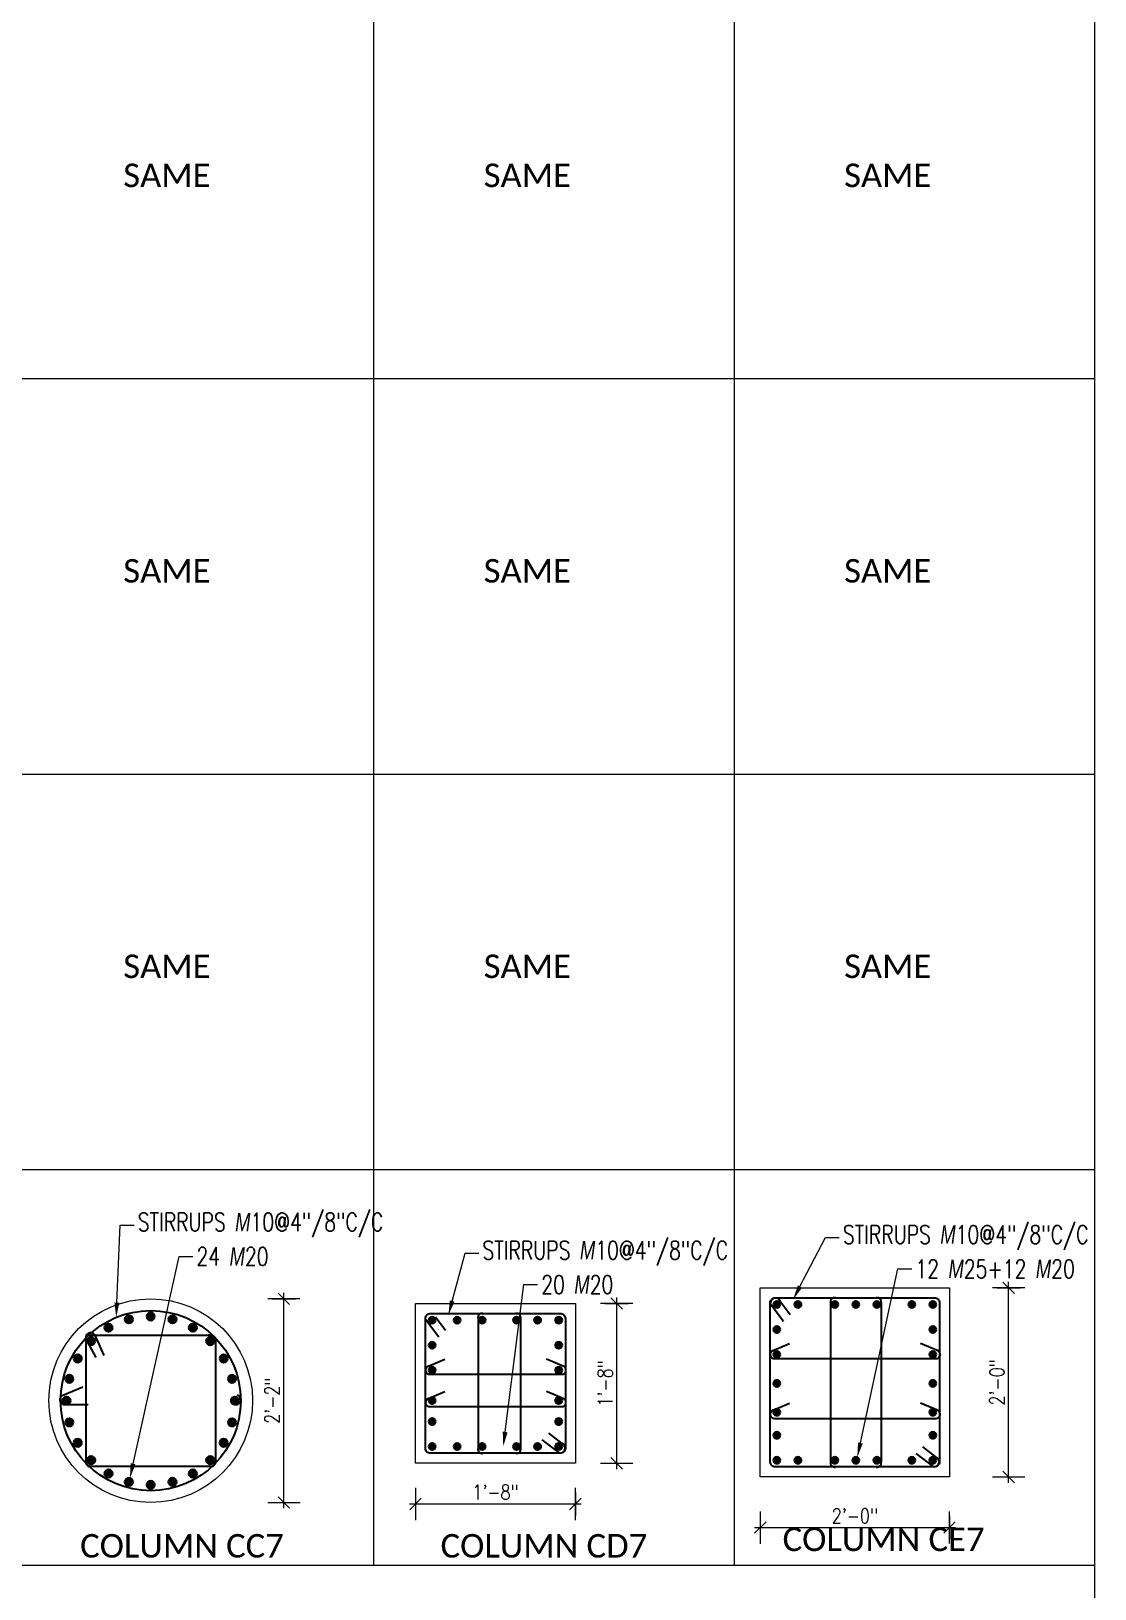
# Model space of a CAD drawing. Header units: inches. Extents: x 0 to 162649, y -36601 to -26324.
# Drawn here: x 144106.7 to 144242.5, y -29581 to -29382.1 of the extents above; entities that cross this region are included whole.
import ezdxf
from ezdxf import colors
from ezdxf.entities.mleader import LeaderData, LeaderLine
from ezdxf.math import Vec2, Vec3

# ---------------------------------------------------------------- set-up
doc = ezdxf.new("R2010")
doc.units = ezdxf.units.IN
doc.header["$MEASUREMENT"] = 0
for name, color, linetype, lineweight in [('Column', 211, 'Continuous', 9), ('dimention', 1, 'Continuous', 13), ('Line', 31, 'Continuous', 5), ('OL_AR_Text', 140, 'Continuous', 5), ('Rein', 3, 'Continuous', 30), ('Stirrups', 191, 'Continuous', 25), ('TEXT', 7, 'Continuous', 9)]:
    doc.layers.add(name, color=color, linetype=linetype, lineweight=lineweight)
doc.styles.add('1-8 Annotative Text', font='calibri.ttf', dxfattribs={"height": 0.125})
doc.styles.add('DIM', font='simplex.shx', dxfattribs={"width": 0.75})
doc.styles.add('rmtext', font='romans.shx', dxfattribs={"width": 0.8})
doc.dimstyles.new('DIM-24', dxfattribs={"dimscale": 24, "dimtxt": 0.078125, "dimasz": 0.0625, "dimexe": 0.0625, "dimexo": 0.015625, "dimgap": 0.015625, "dimtad": 1, "dimdec": 1, "dimzin": 3, "dimdsep": 46, "dimlunit": 4, "dimtxsty": 'rmtext', "dimblk": 'OBLIQUE', "dimcen": 0.09375, "dimdle": 0.03125, "dimclrd": 1, "dimclre": 1, "dimclrt": 2, "dimadec": 0, "dimazin": 0, "dimtfac": 0.75, "dimtdec": 1, "dimtix": 1, "dimtmove": 0, "dimatfit": 3, "dimfxl": 0.0625, "dimfxlon": 1, "dimfrac": 1, "dimtolj": 1, "dimtzin": 0, "dimlwd": -1, "dimlwe": 5, "dimarcsym": 0})

# ---------------------------------------------------------------- blocks, each defined once
blk = doc.blocks.new('*U750')
at = {"layer": 'Rein'}
h = blk.add_hatch(color=256, dxfattribs=at)
h.dxf.hatch_style = 1
h.paths.add_polyline_path([(0.5, 0, 1), (-0.5, 0, 1)])
blk.add_circle((0, 0), 0.5, dxfattribs=at)
blk = doc.blocks.new('*U751')
at = {"layer": 'Column', "color": 0, "linetype": 'ByBlock', "lineweight": -2, "transparency": 16777216}
blk.add_blockref('*U750', (158187.5, -29639.75), dxfattribs=at)
for p, rotation in [((158182.12, -29641.19), 29.99999999999998), ((158184.72, -29640.12), 15), ((158179.9, -29642.9), 45.00000000000001), ((158178.19, -29645.12), 59.99999999999999), ((158177.12, -29647.72), 75.00000000000001)]:
    blk.add_blockref('*U750', p, dxfattribs=dict(at, rotation=rotation))
blk = doc.blocks.new('*U752')
at = {"layer": 'Rein'}
h = blk.add_hatch(color=256, dxfattribs=at)
h.dxf.hatch_style = 1
h.paths.add_polyline_path([(0.5, 0, 1), (-0.5, 0, 1)])
blk.add_circle((0, 0), 0.5, dxfattribs=at)
blk = doc.blocks.new('*U753')
at = {"layer": 'Column', "color": 0, "linetype": 'ByBlock', "lineweight": -2, "transparency": 16777216}
blk.add_blockref('*U752', (158187.5, -29639.75), dxfattribs=at)
for p, rotation in [((158182.12, -29641.19), 29.99999999999998), ((158184.72, -29640.12), 15), ((158179.9, -29642.9), 45.00000000000001), ((158178.19, -29645.12), 59.99999999999999), ((158177.12, -29647.72), 75.00000000000001)]:
    blk.add_blockref('*U752', p, dxfattribs=dict(at, rotation=rotation))
blk = doc.blocks.new('*U754')
at = {"layer": 'Rein'}
h = blk.add_hatch(color=256, dxfattribs=at)
h.dxf.hatch_style = 1
h.paths.add_polyline_path([(0.5, 0, 1), (-0.5, 0, 1)])
blk.add_circle((0, 0), 0.5, dxfattribs=at)
blk = doc.blocks.new('*U755')
at = {"layer": 'Column', "color": 0, "linetype": 'ByBlock', "lineweight": -2, "transparency": 16777216}
blk.add_blockref('*U754', (158187.5, -29639.75), dxfattribs=at)
for p, rotation in [((158182.12, -29641.19), 29.99999999999998), ((158184.72, -29640.12), 15), ((158179.9, -29642.9), 45.00000000000001), ((158178.19, -29645.12), 59.99999999999999), ((158177.12, -29647.72), 75.00000000000001)]:
    blk.add_blockref('*U754', p, dxfattribs=dict(at, rotation=rotation))
blk = doc.blocks.new('*U756')
at = {"layer": 'Rein'}
h = blk.add_hatch(color=256, dxfattribs=at)
h.dxf.hatch_style = 1
h.paths.add_polyline_path([(0.5, 0, 1), (-0.5, 0, 1)])
blk.add_circle((0, 0), 0.5, dxfattribs=at)
blk = doc.blocks.new('*U757')
at = {"layer": 'Column', "color": 0, "linetype": 'ByBlock', "lineweight": -2, "transparency": 16777216}
blk.add_blockref('*U756', (158187.5, -29639.75), dxfattribs=at)
for p, rotation in [((158182.12, -29641.19), 29.99999999999998), ((158184.72, -29640.12), 15), ((158179.9, -29642.9), 45.00000000000001), ((158178.19, -29645.12), 59.99999999999999), ((158177.12, -29647.72), 75.00000000000001)]:
    blk.add_blockref('*U756', p, dxfattribs=dict(at, rotation=rotation))
blk = doc.blocks.new('_Oblique')
for p, q in [((0, -1.37), (0, 1.38)), ((-0.49, -0.49), (0.49, 0.49))]:
    blk.add_line(p, q)
blk = doc.blocks.new('*D798')
at = {"layer": 'Defpoints', "color": 0, "transparency": 16777216}
for p in [(144121.97, -29544), (144138.97, -29544), (144121.97, -29570)]:
    blk.add_point(p, dxfattribs=at)
at = {"layer": 'dimention', "color": 1, "transparency": 16777216}
blk.add_line((144138.97, -29570.75), (144138.97, -29543.25), dxfattribs=at)
at = {"layer": 'dimention', "color": 1, "lineweight": 5, "transparency": 16777216}
for p, q in [((144137.47, -29544), (144140.47, -29544)), ((144137.47, -29570), (144140.47, -29570))]:
    blk.add_line(p, q, dxfattribs=at)
at = {"layer": 'dimention', "color": 1, "transparency": 16777216, "xscale": 1.5, "yscale": 1.5, "zscale": 1.5}
for p, rotation in [((144138.97, -29544), 90), ((144138.97, -29570), 270)]:
    blk.add_blockref('_Oblique', p, dxfattribs=dict(at, rotation=rotation))
at = {"layer": 'dimention', "color": 2, "transparency": 16777216, "insert": (144137.48, -29557), "char_height": 1.875, "attachment_point": 5, "rotation": 90, "style": 'rmtext'}
blk.add_mtext('\\A1;2\'-2"', dxfattribs=at)
blk = doc.blocks.new('*D776')
at = {"layer": 'Defpoints', "color": 0, "transparency": 16777216}
for p in [(144155.77, -29565), (144176.17, -29565), (144176.17, -29570.19)]:
    blk.add_point(p, dxfattribs=at)
at = {"layer": 'dimention', "color": 1, "lineweight": 5, "transparency": 16777216}
for p, q in [((144155.77, -29568.69), (144155.77, -29571.69)), ((144176.17, -29568.69), (144176.17, -29571.69))]:
    blk.add_line(p, q, dxfattribs=at)
at = {"layer": 'dimention', "color": 1, "transparency": 16777216}
blk.add_line((144155.02, -29570.19), (144176.92, -29570.19), dxfattribs=at)
at = {"layer": 'dimention', "color": 1, "transparency": 16777216, "xscale": 1.5, "yscale": 1.5, "zscale": 1.5, "rotation": 180}
blk.add_blockref('_Oblique', (144155.77, -29570.19), dxfattribs=at)
at = {"layer": 'dimention', "color": 1, "transparency": 16777216, "xscale": 1.5, "yscale": 1.5, "zscale": 1.5}
blk.add_blockref('_Oblique', (144176.17, -29570.19), dxfattribs=at)
at = {"layer": 'dimention', "color": 2, "transparency": 16777216, "insert": (144165.97, -29568.69), "char_height": 1.875, "attachment_point": 5, "style": 'rmtext'}
blk.add_mtext('\\A1;1\'-8"', dxfattribs=at)
blk = doc.blocks.new('*D777')
at = {"layer": 'Defpoints', "color": 0, "transparency": 16777216}
for p in [(144176.17, -29544.6), (144181.45, -29544.6), (144176.17, -29565)]:
    blk.add_point(p, dxfattribs=at)
at = {"layer": 'dimention', "color": 1, "transparency": 16777216}
blk.add_line((144181.45, -29565.75), (144181.45, -29543.85), dxfattribs=at)
at = {"layer": 'dimention', "color": 1, "lineweight": 5, "transparency": 16777216}
for p, q in [((144179.95, -29544.6), (144182.95, -29544.6)), ((144179.95, -29565), (144182.95, -29565))]:
    blk.add_line(p, q, dxfattribs=at)
at = {"layer": 'dimention', "color": 1, "transparency": 16777216, "xscale": 1.5, "yscale": 1.5, "zscale": 1.5}
for p, rotation in [((144181.45, -29544.6), 90), ((144181.45, -29565), 270)]:
    blk.add_blockref('_Oblique', p, dxfattribs=dict(at, rotation=rotation))
at = {"layer": 'dimention', "color": 2, "transparency": 16777216, "insert": (144179.96, -29554.8), "char_height": 1.875, "attachment_point": 5, "rotation": 90, "style": 'rmtext'}
blk.add_mtext('\\A1;1\'-8"', dxfattribs=at)
blk = doc.blocks.new('*D787')
at = {"layer": 'Defpoints', "color": 0, "transparency": 16777216}
for p in [(144199.77, -29566.75), (144223.92, -29566.75), (144223.92, -29573.21)]:
    blk.add_point(p, dxfattribs=at)
at = {"layer": 'dimention', "color": 1, "lineweight": 5, "transparency": 16777216}
for p, q in [((144199.77, -29571.71), (144199.77, -29574.71)), ((144223.92, -29571.71), (144223.92, -29574.71))]:
    blk.add_line(p, q, dxfattribs=at)
at = {"layer": 'dimention', "color": 1, "transparency": 16777216}
blk.add_line((144199.02, -29573.21), (144224.67, -29573.21), dxfattribs=at)
at = {"layer": 'dimention', "color": 1, "transparency": 16777216, "xscale": 1.5, "yscale": 1.5, "zscale": 1.5, "rotation": 180}
blk.add_blockref('_Oblique', (144199.77, -29573.21), dxfattribs=at)
at = {"layer": 'dimention', "color": 1, "transparency": 16777216, "xscale": 1.5, "yscale": 1.5, "zscale": 1.5}
blk.add_blockref('_Oblique', (144223.92, -29573.21), dxfattribs=at)
at = {"layer": 'dimention', "color": 2, "transparency": 16777216, "insert": (144211.84, -29571.72), "char_height": 1.875, "attachment_point": 5, "style": 'rmtext'}
blk.add_mtext('\\A1;2\'-0"', dxfattribs=at)
blk = doc.blocks.new('*D788')
at = {"layer": 'Defpoints', "color": 0, "transparency": 16777216}
for p in [(144223.92, -29542.6), (144231.47, -29542.6), (144223.92, -29566.75)]:
    blk.add_point(p, dxfattribs=at)
at = {"layer": 'dimention', "color": 1, "transparency": 16777216}
blk.add_line((144231.47, -29567.5), (144231.47, -29541.85), dxfattribs=at)
at = {"layer": 'dimention', "color": 1, "lineweight": 5, "transparency": 16777216}
for p, q in [((144229.97, -29542.6), (144232.97, -29542.6)), ((144229.97, -29566.75), (144232.97, -29566.75))]:
    blk.add_line(p, q, dxfattribs=at)
at = {"layer": 'dimention', "color": 1, "transparency": 16777216, "xscale": 1.5, "yscale": 1.5, "zscale": 1.5}
for p, rotation in [((144231.47, -29542.6), 90), ((144231.47, -29566.75), 270)]:
    blk.add_blockref('_Oblique', p, dxfattribs=dict(at, rotation=rotation))
at = {"layer": 'dimention', "color": 2, "transparency": 16777216, "insert": (144229.98, -29554.67), "char_height": 1.875, "attachment_point": 5, "rotation": 90, "style": 'rmtext'}
blk.add_mtext('\\A1;2\'-0"', dxfattribs=at)

msp = doc.modelspace()

# ---------------------------------------------------------------- hatches: boundary and pattern name
at = {"layer": 'Rein'}
h = msp.add_hatch(color=256, dxfattribs=at)
h.dxf.hatch_style = 1
h.paths.add_polyline_path([(144202.32, -29544.72, 1), (144201.47, -29544.72, 1)])
h = msp.add_hatch(color=256, dxfattribs=at)
h.dxf.hatch_style = 1
h.paths.add_polyline_path([(144205.01, -29544.72, 1), (144204.16, -29544.72, 1)])
h = msp.add_hatch(color=256, dxfattribs=at)
h.dxf.hatch_style = 1
h.paths.add_polyline_path([(144209.7, -29544.72, 1), (144208.85, -29544.72, 1)])
h = msp.add_hatch(color=256, dxfattribs=at)
h.dxf.hatch_style = 1
h.paths.add_polyline_path([(144212.39, -29544.72, 1), (144211.54, -29544.72, 1)])
h = msp.add_hatch(color=256, dxfattribs=at)
h.dxf.hatch_style = 1
h.paths.add_polyline_path([(144215.08, -29544.72, 1), (144214.23, -29544.72, 1)])
h = msp.add_hatch(color=256, dxfattribs=at)
h.dxf.hatch_style = 1
h.paths.add_polyline_path([(144219.52, -29544.72, 1), (144218.67, -29544.72, 1)])
h = msp.add_hatch(color=256, dxfattribs=at)
h.dxf.hatch_style = 1
h.paths.add_polyline_path([(144222.22, -29544.72, 1), (144221.37, -29544.72, 1)])
h = msp.add_hatch(color=256, dxfattribs=at)
h.dxf.hatch_style = 1
h.paths.add_polyline_path([(144158.32, -29546.72, 1), (144157.47, -29546.72, 1)])
h = msp.add_hatch(color=256, dxfattribs=at)
h.dxf.hatch_style = 1
h.paths.add_polyline_path([(144161.51, -29546.72, 1), (144160.66, -29546.72, 1)])
h = msp.add_hatch(color=256, dxfattribs=at)
h.dxf.hatch_style = 1
h.paths.add_polyline_path([(144164.7, -29546.72, 1), (144163.85, -29546.72, 1)])
h = msp.add_hatch(color=256, dxfattribs=at)
h.dxf.hatch_style = 1
h.paths.add_polyline_path([(144169.08, -29546.72, 1), (144168.23, -29546.72, 1)])
h = msp.add_hatch(color=256, dxfattribs=at)
h.dxf.hatch_style = 1
h.paths.add_polyline_path([(144171.77, -29546.72, 1), (144170.92, -29546.72, 1)])
h = msp.add_hatch(color=256, dxfattribs=at)
h.dxf.hatch_style = 1
h.paths.add_polyline_path([(144174.47, -29546.72, 1), (144173.62, -29546.72, 1)])
h = msp.add_hatch(color=256, dxfattribs=at)
h.dxf.hatch_style = 1
h.paths.add_polyline_path([(144202.32, -29547.92, 1), (144201.47, -29547.92, 1)])
h = msp.add_hatch(color=256, dxfattribs=at)
h.dxf.hatch_style = 1
h.paths.add_polyline_path([(144222.22, -29547.92, 1), (144221.37, -29547.92, 1)])
h = msp.add_hatch(color=256, dxfattribs=at)
h.dxf.hatch_style = 1
h.paths.add_polyline_path([(144158.32, -29549.92, 1), (144157.47, -29549.92, 1)])
h = msp.add_hatch(color=256, dxfattribs=at)
h.dxf.hatch_style = 1
h.paths.add_polyline_path([(144174.47, -29549.92, 1), (144173.62, -29549.92, 1)])
h = msp.add_hatch(color=256, dxfattribs=at)
h.dxf.hatch_style = 1
h.paths.add_polyline_path([(144202.32, -29551.11, 1), (144201.47, -29551.11, 1)])
h = msp.add_hatch(color=256, dxfattribs=at)
h.dxf.hatch_style = 1
h.paths.add_polyline_path([(144222.22, -29551.11, 1), (144221.37, -29551.11, 1)])
h = msp.add_hatch(color=256, dxfattribs=at)
h.dxf.hatch_style = 1
h.paths.add_polyline_path([(144158.32, -29553.11, 1), (144157.47, -29553.11, 1)])
h = msp.add_hatch(color=256, dxfattribs=at)
h.dxf.hatch_style = 1
h.paths.add_polyline_path([(144174.47, -29553.11, 1), (144173.62, -29553.11, 1)])
h = msp.add_hatch(color=256, dxfattribs=at)
h.dxf.hatch_style = 1
h.paths.add_polyline_path([(144202.32, -29554.8, 1), (144201.47, -29554.8, 1)])
h = msp.add_hatch(color=256, dxfattribs=at)
h.dxf.hatch_style = 1
h.paths.add_polyline_path([(144222.22, -29554.8, 1), (144221.37, -29554.8, 1)])
h = msp.add_hatch(color=256, dxfattribs=at)
h.dxf.hatch_style = 1
h.paths.add_polyline_path([(144111.72, -29557, 1), (144110.72, -29557, 1)])
h = msp.add_hatch(color=256, dxfattribs=at)
h.dxf.hatch_style = 1
h.paths.add_polyline_path([(144133.22, -29557, 1), (144132.22, -29557, 1)])
h = msp.add_hatch(color=256, dxfattribs=at)
h.dxf.hatch_style = 1
h.paths.add_polyline_path([(144158.32, -29556.99, 1), (144157.47, -29556.99, 1)])
h = msp.add_hatch(color=256, dxfattribs=at)
h.dxf.hatch_style = 1
h.paths.add_polyline_path([(144174.47, -29556.99, 1), (144173.62, -29556.99, 1)])
h = msp.add_hatch(color=256, dxfattribs=at)
h.dxf.hatch_style = 1
h.paths.add_polyline_path([(144158.32, -29559.68, 1), (144157.47, -29559.68, 1)])
h = msp.add_hatch(color=256, dxfattribs=at)
h.dxf.hatch_style = 1
h.paths.add_polyline_path([(144174.47, -29559.68, 1), (144173.62, -29559.68, 1)])
h = msp.add_hatch(color=256, dxfattribs=at)
h.dxf.hatch_style = 1
h.paths.add_polyline_path([(144202.32, -29558.49, 1), (144201.47, -29558.49, 1)])
h = msp.add_hatch(color=256, dxfattribs=at)
h.dxf.hatch_style = 1
h.paths.add_polyline_path([(144222.22, -29558.49, 1), (144221.37, -29558.49, 1)])
h = msp.add_hatch(color=256, dxfattribs=at)
h.dxf.hatch_style = 1
h.paths.add_polyline_path([(144202.32, -29561.43, 1), (144201.47, -29561.43, 1)])
h = msp.add_hatch(color=256, dxfattribs=at)
h.dxf.hatch_style = 1
h.paths.add_polyline_path([(144222.22, -29561.43, 1), (144221.37, -29561.43, 1)])
h = msp.add_hatch(color=256, dxfattribs=at)
h.dxf.hatch_style = 1
h.paths.add_polyline_path([(144158.32, -29562.87, 1), (144157.47, -29562.87, 1)])
h = msp.add_hatch(color=256, dxfattribs=at)
h.dxf.hatch_style = 1
h.paths.add_polyline_path([(144161.51, -29562.87, 1), (144160.66, -29562.87, 1)])
h = msp.add_hatch(color=256, dxfattribs=at)
h.dxf.hatch_style = 1
h.paths.add_polyline_path([(144164.7, -29562.87, 1), (144163.85, -29562.87, 1)])
h = msp.add_hatch(color=256, dxfattribs=at)
h.dxf.hatch_style = 1
h.paths.add_polyline_path([(144169.08, -29562.87, 1), (144168.23, -29562.87, 1)])
h = msp.add_hatch(color=256, dxfattribs=at)
h.dxf.hatch_style = 1
h.paths.add_polyline_path([(144171.77, -29562.87, 1), (144170.92, -29562.87, 1)])
h = msp.add_hatch(color=256, dxfattribs=at)
h.dxf.hatch_style = 1
h.paths.add_polyline_path([(144174.47, -29562.87, 1), (144173.62, -29562.87, 1)])
h = msp.add_hatch(color=256, dxfattribs=at)
h.dxf.hatch_style = 1
h.paths.add_polyline_path([(144202.32, -29564.62, 1), (144201.47, -29564.62, 1)])
h = msp.add_hatch(color=256, dxfattribs=at)
h.dxf.hatch_style = 1
h.paths.add_polyline_path([(144205.01, -29564.62, 1), (144204.16, -29564.62, 1)])
h = msp.add_hatch(color=256, dxfattribs=at)
h.dxf.hatch_style = 1
h.paths.add_polyline_path([(144209.7, -29564.62, 1), (144208.85, -29564.62, 1)])
h = msp.add_hatch(color=256, dxfattribs=at)
h.dxf.hatch_style = 1
h.paths.add_polyline_path([(144212.39, -29564.62, 1), (144211.54, -29564.62, 1)])
h = msp.add_hatch(color=256, dxfattribs=at)
h.dxf.hatch_style = 1
h.paths.add_polyline_path([(144215.08, -29564.62, 1), (144214.23, -29564.62, 1)])
h = msp.add_hatch(color=256, dxfattribs=at)
h.dxf.hatch_style = 1
h.paths.add_polyline_path([(144219.52, -29564.62, 1), (144218.67, -29564.62, 1)])
h = msp.add_hatch(color=256, dxfattribs=at)
h.dxf.hatch_style = 1
h.paths.add_polyline_path([(144222.22, -29564.62, 1), (144221.37, -29564.62, 1)])
h = msp.add_hatch(color=256, dxfattribs=at)
h.dxf.hatch_style = 1
h.paths.add_polyline_path([(144122.47, -29567.75, 1), (144121.47, -29567.75, 1)])

# ---------------------------------------------------------------- linework, layer by layer
at = {"layer": 'Column'}
for p, q in [((144208.54, -29543.87), (144208.75, -29543.87)), ((144163.54, -29545.87), (144163.75, -29545.87))]:
    msp.add_line(p, q, dxfattribs=at)
for points in [[(144199.77, -29542.6), (144223.92, -29542.6), (144223.92, -29566.75), (144199.77, -29566.75)], [(144155.77, -29544.6), (144176.17, -29544.6), (144176.17, -29565), (144155.77, -29565)]]:
    msp.add_lwpolyline(points, close=True, dxfattribs=at)
msp.add_circle((144121.97, -29557), 13, dxfattribs=at)
for p in [(144204.58, -29544.72), (144209.27, -29544.72), (144211.97, -29544.72), (144214.66, -29544.72), (144219.1, -29544.72), (144161.08, -29546.72), (144164.27, -29546.72), (144168.66, -29546.72), (144171.35, -29546.72), (144201.89, -29547.92), (144221.79, -29547.92), (144157.89, -29549.92), (144174.04, -29549.92), (144201.89, -29551.11), (144221.79, -29551.11), (144157.89, -29553.11), (144174.04, -29553.11), (144201.89, -29554.8), (144221.79, -29554.8), (144157.89, -29556.99), (144174.04, -29556.99), (144157.89, -29559.68), (144174.04, -29559.68), (144201.89, -29558.49), (144221.79, -29558.49), (144201.89, -29561.43), (144221.79, -29561.43), (144161.08, -29562.87), (144164.27, -29562.87), (144168.66, -29562.87), (144171.35, -29562.87), (144204.58, -29564.62), (144209.27, -29564.62), (144211.97, -29564.62), (144214.66, -29564.62), (144219.1, -29564.62)]:
    msp.add_point(p, dxfattribs=at)
at = {"layer": 'Line'}
for p, q in [((144150.47, -29578), (144150.47, -29073)), ((144196.47, -29578), (144196.47, -29073)), ((144242.47, -29607), (144242.47, -29073)), ((143983.47, -29426.5), (144242.47, -29426.5)), ((143983.47, -29477), (144242.47, -29477)), ((143983.47, -29527.5), (144242.47, -29527.5)), ((143983.47, -29578), (144242.47, -29578))]:
    msp.add_line(p, q, dxfattribs=at)
at = {"layer": 'Rein'}
for centre, radius in [((144201.89, -29544.72), 0.425), ((144204.58, -29544.72), 0.425), ((144209.27, -29544.72), 0.425), ((144211.97, -29544.72), 0.425), ((144214.66, -29544.72), 0.425), ((144219.1, -29544.72), 0.425), ((144221.79, -29544.72), 0.425), ((144157.89, -29546.72), 0.425), ((144161.08, -29546.72), 0.425), ((144164.27, -29546.72), 0.425), ((144168.66, -29546.72), 0.425), ((144171.35, -29546.72), 0.425), ((144174.04, -29546.72), 0.425), ((144201.89, -29547.92), 0.425), ((144221.79, -29547.92), 0.425), ((144157.89, -29549.92), 0.425), ((144174.04, -29549.92), 0.425), ((144201.89, -29551.11), 0.425), ((144221.79, -29551.11), 0.425), ((144157.89, -29553.11), 0.425), ((144174.04, -29553.11), 0.425), ((144201.89, -29554.8), 0.425), ((144221.79, -29554.8), 0.425), ((144111.22, -29557), 0.5), ((144132.72, -29557), 0.5), ((144157.89, -29556.99), 0.425), ((144174.04, -29556.99), 0.425), ((144157.89, -29559.68), 0.425), ((144174.04, -29559.68), 0.425), ((144201.89, -29558.49), 0.425), ((144221.79, -29558.49), 0.425), ((144201.89, -29561.43), 0.425), ((144221.79, -29561.43), 0.425), ((144157.89, -29562.87), 0.425), ((144161.08, -29562.87), 0.425), ((144164.27, -29562.87), 0.425), ((144168.66, -29562.87), 0.425), ((144171.35, -29562.87), 0.425), ((144174.04, -29562.87), 0.425), ((144201.89, -29564.62), 0.425), ((144204.58, -29564.62), 0.425), ((144209.27, -29564.62), 0.425), ((144211.97, -29564.62), 0.425), ((144214.66, -29564.62), 0.425), ((144219.1, -29564.62), 0.425), ((144221.79, -29564.62), 0.425), ((144121.97, -29567.75), 0.5)]:
    msp.add_circle(centre, radius, dxfattribs=at)
at = {"layer": 'Stirrups'}
for p, q in [((144201.04, -29544.59), (144202.74, -29546.85)), ((144202.31, -29544.3), (144203.59, -29546)), ((144208.75, -29544.51), (144208.75, -29565.08)), ((144215.18, -29544.51), (144215.18, -29564.84)), ((144157.04, -29546.59), (144158.74, -29548.85)), ((144158.31, -29546.3), (144159.59, -29548)), ((144163.75, -29546.51), (144163.75, -29563.33)), ((144169.18, -29546.51), (144169.18, -29563.09)), ((144113.6, -29549), (144114.97, -29551.5)), ((144113.68, -29549), (144113.68, -29564.85)), ((144114.07, -29548.63), (144129.55, -29548.63)), ((144114.84, -29548.63), (144115.97, -29551.25)), ((144130.25, -29549.39), (144130.25, -29564.85)), ((144201.3, -29550.65), (144203.52, -29549.7)), ((144222.46, -29550.65), (144220.23, -29549.7)), ((144157.3, -29552.65), (144159.52, -29551.7)), ((144174.71, -29552.65), (144172.48, -29551.7)), ((144201.61, -29551.64), (144222.24, -29551.64)), ((144157.61, -29553.64), (144174.49, -29553.64)), ((144110.68, -29556.35), (144113.3, -29555.22)), ((144157.3, -29556.78), (144159.52, -29555.83)), ((144174.71, -29556.78), (144172.48, -29555.83)), ((144111, -29557.51), (144113.97, -29557.5)), ((144157.61, -29557.77), (144174.49, -29557.77)), ((144201.3, -29558.28), (144203.52, -29557.33)), ((144222.46, -29558.28), (144220.23, -29557.33)), ((144201.61, -29559.27), (144222.24, -29559.27)), ((144174.47, -29562.46), (144172.77, -29561.17)), ((144174.18, -29563.72), (144171.92, -29562.02)), ((144221.93, -29565.47), (144219.67, -29563.77)), ((144222.22, -29564.21), (144220.52, -29562.92)), ((144114.07, -29565.37), (144129.89, -29565.37))]:
    msp.add_line(p, q, dxfattribs=at)
for points in [[(144201.68, -29543.87), (144222, -29543.87, -0.414214), (144222.64, -29544.51), (144222.64, -29564.84, -0.414214), (144222, -29565.47), (144201.68, -29565.47, -0.414214), (144201.04, -29564.84), (144201.04, -29544.51, -0.414214)], [(144157.68, -29545.87), (144174.25, -29545.87, -0.414214), (144174.89, -29546.51), (144174.89, -29563.09, -0.414214), (144174.25, -29563.72), (144157.68, -29563.72, -0.414214), (144157.04, -29563.09), (144157.04, -29546.51, -0.414214)]]:
    msp.add_lwpolyline(points, format="xyb", close=True, dxfattribs=at)
msp.add_circle((144121.97, -29557), 11.5, dxfattribs=at)
for centre, radius, start, end in [((144201.7, -29544.56), 0.661, 23.7791, 175.3085), ((144209.26, -29544.39), 0.53, 76.7473, 193.2527), ((144214.67, -29544.39), 0.53, 346.7473, 103.2527), ((144164.26, -29546.39), 0.53, 76.7473, 193.2527), ((144168.67, -29546.39), 0.53, 346.7473, 103.2527), ((144114.3, -29548.95), 0.626, 15.9324, 184.7989), ((144129.43, -29549.45), 0.826, 355.2011, 98.1724), ((144201.57, -29551.11), 0.532, 105.9324, 274.7989), ((144222.19, -29551.11), 0.532, 265.2011, 74.0676), ((144157.57, -29553.11), 0.532, 105.9324, 274.7989), ((144174.44, -29553.11), 0.532, 265.2011, 74.0676), ((144111, -29556.89), 0.626, 105.9324, 274.7989), ((144132.85, -29556.89), 0.626, 265.2011, 74.0676), ((144157.56, -29557.24), 0.532, 105.9324, 274.7989), ((144174.44, -29557.24), 0.532, 265.2011, 74.0676), ((144201.56, -29558.74), 0.532, 105.9324, 274.7989), ((144222.19, -29558.74), 0.532, 265.2011, 74.0676), ((144164.26, -29563.21), 0.53, 166.7473, 283.2527), ((144168.67, -29563.21), 0.53, 256.7473, 13.2527), ((144174.2, -29563.06), 0.661, 274.6915, 66.2209), ((144114.3, -29564.8), 0.626, 175.2011, 251.7848), ((144129.63, -29564.8), 0.626, 288.2152, 4.7989), ((144209.26, -29564.96), 0.53, 166.7473, 283.2527), ((144214.67, -29564.96), 0.53, 256.7473, 13.2527), ((144221.95, -29564.81), 0.661, 274.6915, 66.2209)]:
    msp.add_arc(centre, radius, start, end, dxfattribs=at)

# ---------------------------------------------------------------- block references
at = {"layer": 'Column'}
msp.add_blockref('*U751', (-14065.53, 93.5), dxfattribs=at)
at = {"layer": 'Column', "xscale": -1}
msp.add_blockref('*U753', (302309.47, 93.5), dxfattribs=at)
at = {"layer": 'Column', "xscale": -1, "rotation": 180}
msp.add_blockref('*U755', (-14065.53, -59207.5), dxfattribs=at)
at = {"layer": 'Column', "rotation": 180}
msp.add_blockref('*U757', (302309.47, -59207.5), dxfattribs=at)

# ---------------------------------------------------------------- texts
at = {"layer": 'OL_AR_Text', "char_height": 3, "attachment_point": 1, "style": '1-8 Annotative Text'}
for insert in [(144118.47, -29399.04), (144164.47, -29399.04), (144210.47, -29399.04), (144118.47, -29449.54), (144164.47, -29449.54), (144210.47, -29449.54), (144118.47, -29500.04), (144164.47, -29500.04), (144210.47, -29500.04)]:
    msp.add_mtext_dynamic_manual_height_columns('SAME', width=432.2308, gutter_width=60, heights=[0], dxfattribs=dict(at, insert=insert))
for s, insert in [('COLUMN CE7', (144202.62, -29573.21)), ('COLUMN CC7', (144112.97, -29574.04)), ('COLUMN CD7', (144158.97, -29574.04))]:
    msp.add_mtext(s, dxfattribs=dict(at, insert=insert))

# ---------------------------------------------------------------- dimensions: what is measured, and where the dimension line sits
at = {"layer": 'dimention'}
for base, p1, p2, picture, middle in [((144231.46665512, -29542.59834965), (144223.91665512, -29566.74834965), (144223.91665512, -29542.59834965), '*D788', (144229.97558369, -29554.67334965)), ((144138.97, -29544), (144121.97, -29570), (144121.97, -29544), '*D798', (144137.48, -29557))]:
    dim = msp.add_linear_dim(base=base, p1=p1, p2=p2, angle=90, dimstyle='DIM-24', dxfattribs=at)
    dim.commit()
    dim.dimension.update_dxf_attribs({"geometry": picture, "text_midpoint": middle})
dim = msp.add_linear_dim(base=(144181.45, -29544.6), p1=(144176.17, -29565), p2=(144176.17, -29544.6), angle=90, text='1\'-8"', dimstyle='DIM-24', dxfattribs=at)
dim.commit()
dim.dimension.update_dxf_attribs({"geometry": '*D777', "text_midpoint": (144179.96, -29554.8)})
dim = msp.add_linear_dim(base=(144176.17, -29570.19), p1=(144155.77, -29565), p2=(144176.17, -29565), text='1\'-8"', dimstyle='DIM-24', dxfattribs=at)
dim.commit()
dim.dimension.update_dxf_attribs({"geometry": '*D776', "text_midpoint": (144165.97, -29568.69)})
dim = msp.add_linear_dim(base=(144223.91665512, -29573.20813426), p1=(144199.76665512, -29566.74834965), p2=(144223.91665512, -29566.74834965), dimstyle='DIM-24', dxfattribs=at)
dim.commit()
dim.dimension.update_dxf_attribs({"geometry": '*D787', "text_midpoint": (144211.84165512, -29571.71706283)})

# ---------------------------------------------------------------- leaders
at = {"layer": 'TEXT'}
ml = msp.add_multileader_mtext('Standard', dxfattribs=at)
ml.set_content('STIRRUPS {\\Fgothici|c0;M}10@4"/8"C/C', color=256, style='DIM')
ml.set_leader_properties(color=1, linetype='ByLayer', lineweight=9)
ml.build(insert=Vec2(0, 0))
ml.multileader.update_dxf_attribs({"text_right_attachment_type": 2, "dogleg_length": 0.25, "arrow_head_size": 1.88, "scale": 40})
ctx = ml.context
ctx.base_point, ctx.scale, ctx.char_height, ctx.arrow_head_size, ctx.landing_gap_size, ctx.plane_origin = Vec3(144119.85, -29534.59), 40, 2.3438, 1.88, 0.469, Vec3(144129.66, -29540.24)
ctx.right_attachment = 2
notes = []
notes.append((ctx, [(0, (1, 1, 0), (144118.09, -29534.59), (1, 0), 1.76, [(0, [(144117.57, -29546.37)], 0, [])])]))
ctx.mtext.insert, ctx.mtext.flow_direction = Vec3(144120.32, -29533.02), 5
ml = msp.add_multileader_mtext('Standard', dxfattribs=at)
ml.set_content('STIRRUPS {\\Fgothici|c0;M}10@4"/8"C/C', color=256, style='DIM')
ml.set_leader_properties(color=1, linetype='ByLayer', lineweight=9)
ml.build(insert=Vec2(0, 0))
ml.multileader.update_dxf_attribs({"text_right_attachment_type": 2, "dogleg_length": 0.25, "arrow_head_size": 1.88, "scale": 40})
ctx = ml.context
ctx.base_point, ctx.scale, ctx.char_height, ctx.arrow_head_size, ctx.landing_gap_size, ctx.plane_origin = Vec3(144209.85, -29536.19), 40, 2.3438, 1.88, 0.469, Vec3(144219.66, -29543.84)
ctx.right_attachment = 2
notes.append((ctx, [(0, (1, 1, 0), (144208.09, -29536.19), (1, 0), 1.76, [(0, [(144203.96, -29544.1)], 0, [])])]))
ctx.mtext.insert, ctx.mtext.flow_direction = Vec3(144210.32, -29534.62), 5
ml = msp.add_multileader_mtext('Standard', dxfattribs=at)
ml.set_content('24 {\\Fgothici|c0;M}20', color=256, style='DIM')
ml.set_leader_properties(color=1, linetype='ByLayer', lineweight=9)
ml.build(insert=Vec2(0, 0))
ml.multileader.update_dxf_attribs({"text_right_attachment_type": 2, "dogleg_length": 0.25, "arrow_head_size": 1.88, "scale": 40})
ctx = ml.context
ctx.base_point, ctx.scale, ctx.char_height, ctx.arrow_head_size, ctx.landing_gap_size, ctx.plane_origin = Vec3(144127.35, -29538.59), 40, 2.3438, 1.88, 0.469, Vec3(144137.16, -29544.24)
ctx.right_attachment = 2
notes.append((ctx, [(0, (1, 1, 0), (144125.59, -29538.59), (1, 0), 1.76, [(0, [(144119.32, -29566.9)], 0, [])])]))
ctx.mtext.insert, ctx.mtext.flow_direction = Vec3(144127.82, -29537.41), 5
ml = msp.add_multileader_mtext('Standard', dxfattribs=at)
ml.set_content('STIRRUPS {\\Fgothici|c0;M}10@4"/8"C/C', color=256, style='DIM')
ml.set_leader_properties(color=1, linetype='ByLayer', lineweight=9)
ml.build(insert=Vec2(0, 0))
ml.multileader.update_dxf_attribs({"text_right_attachment_type": 2, "dogleg_length": 0.25, "arrow_head_size": 1.88, "scale": 40})
ctx = ml.context
ctx.base_point, ctx.scale, ctx.char_height, ctx.arrow_head_size, ctx.landing_gap_size, ctx.plane_origin = Vec3(144163.85, -29538.19), 40, 2.3438, 1.88, 0.469, Vec3(144173.66, -29543.84)
ctx.right_attachment = 2
notes.append((ctx, [(0, (1, 1, 0), (144162.09, -29538.19), (1, 0), 1.76, [(0, [(144159.96, -29546.1)], 0, [])])]))
ctx.mtext.insert, ctx.mtext.flow_direction = Vec3(144164.32, -29536.62), 5
ml = msp.add_multileader_mtext('Standard', dxfattribs=at)
ml.set_content('12 {\\Fgothici|c0;M}25+12 {\\Fgothici|c0;M}20', color=256, style='DIM')
ml.set_leader_properties(color=1, linetype='ByLayer', lineweight=9)
ml.build(insert=Vec2(0, 0))
ml.multileader.update_dxf_attribs({"text_right_attachment_type": 2, "dogleg_length": 0.25, "arrow_head_size": 1.88, "scale": 40})
ctx = ml.context
ctx.base_point, ctx.scale, ctx.char_height, ctx.arrow_head_size, ctx.landing_gap_size, ctx.plane_origin = Vec3(144219.1, -29540.19), 40, 2.3438, 1.88, 0.469, Vec3(144228.91, -29545.84)
ctx.right_attachment = 2
notes.append((ctx, [(0, (1, 1, 0), (144217.34, -29540.19), (1, 0), 1.76, [(0, [(144212.15, -29564.24)], 0, [])])]))
ctx.mtext.insert, ctx.mtext.flow_direction = Vec3(144219.57, -29539.01), 5
ml = msp.add_multileader_mtext('Standard', dxfattribs=at)
ml.set_content('20 {\\Fgothici|c0;M}20', color=256, style='DIM')
ml.set_leader_properties(color=1, linetype='ByLayer', lineweight=9)
ml.build(insert=Vec2(0, 0))
ml.multileader.update_dxf_attribs({"text_right_attachment_type": 2, "dogleg_length": 0.25, "arrow_head_size": 1.88, "scale": 40})
ctx = ml.context
ctx.base_point, ctx.scale, ctx.char_height, ctx.arrow_head_size, ctx.landing_gap_size, ctx.plane_origin = Vec3(144171.35, -29542.19), 40, 2.3438, 1.88, 0.469, Vec3(144181.16, -29547.84)
ctx.right_attachment = 2
notes.append((ctx, [(0, (1, 1, 0), (144169.59, -29542.19), (1, 0), 1.76, [(0, [(144166.97, -29562.87)], 0, [])])]))
ctx.mtext.insert, ctx.mtext.flow_direction = Vec3(144171.82, -29541.01), 5
for ctx, leaders in notes:
    for number, flags, end, landing, length, lines in leaders:
        leader = LeaderData()
        leader.index, (leader.has_last_leader_line, leader.has_dogleg_vector, leader.attachment_direction) = number, flags
        leader.last_leader_point, leader.dogleg_vector, leader.dogleg_length = Vec3(end), Vec3(landing), length
        for number, points, colour, breaks in lines:
            line = LeaderLine()
            line.index, line.vertices, line.color, line.breaks = number, Vec3.list(points), colors.encode_raw_color(colour), breaks
            leader.lines.append(line)
        ctx.leaders.append(leader)

doc.saveas('drawing.dxf')
